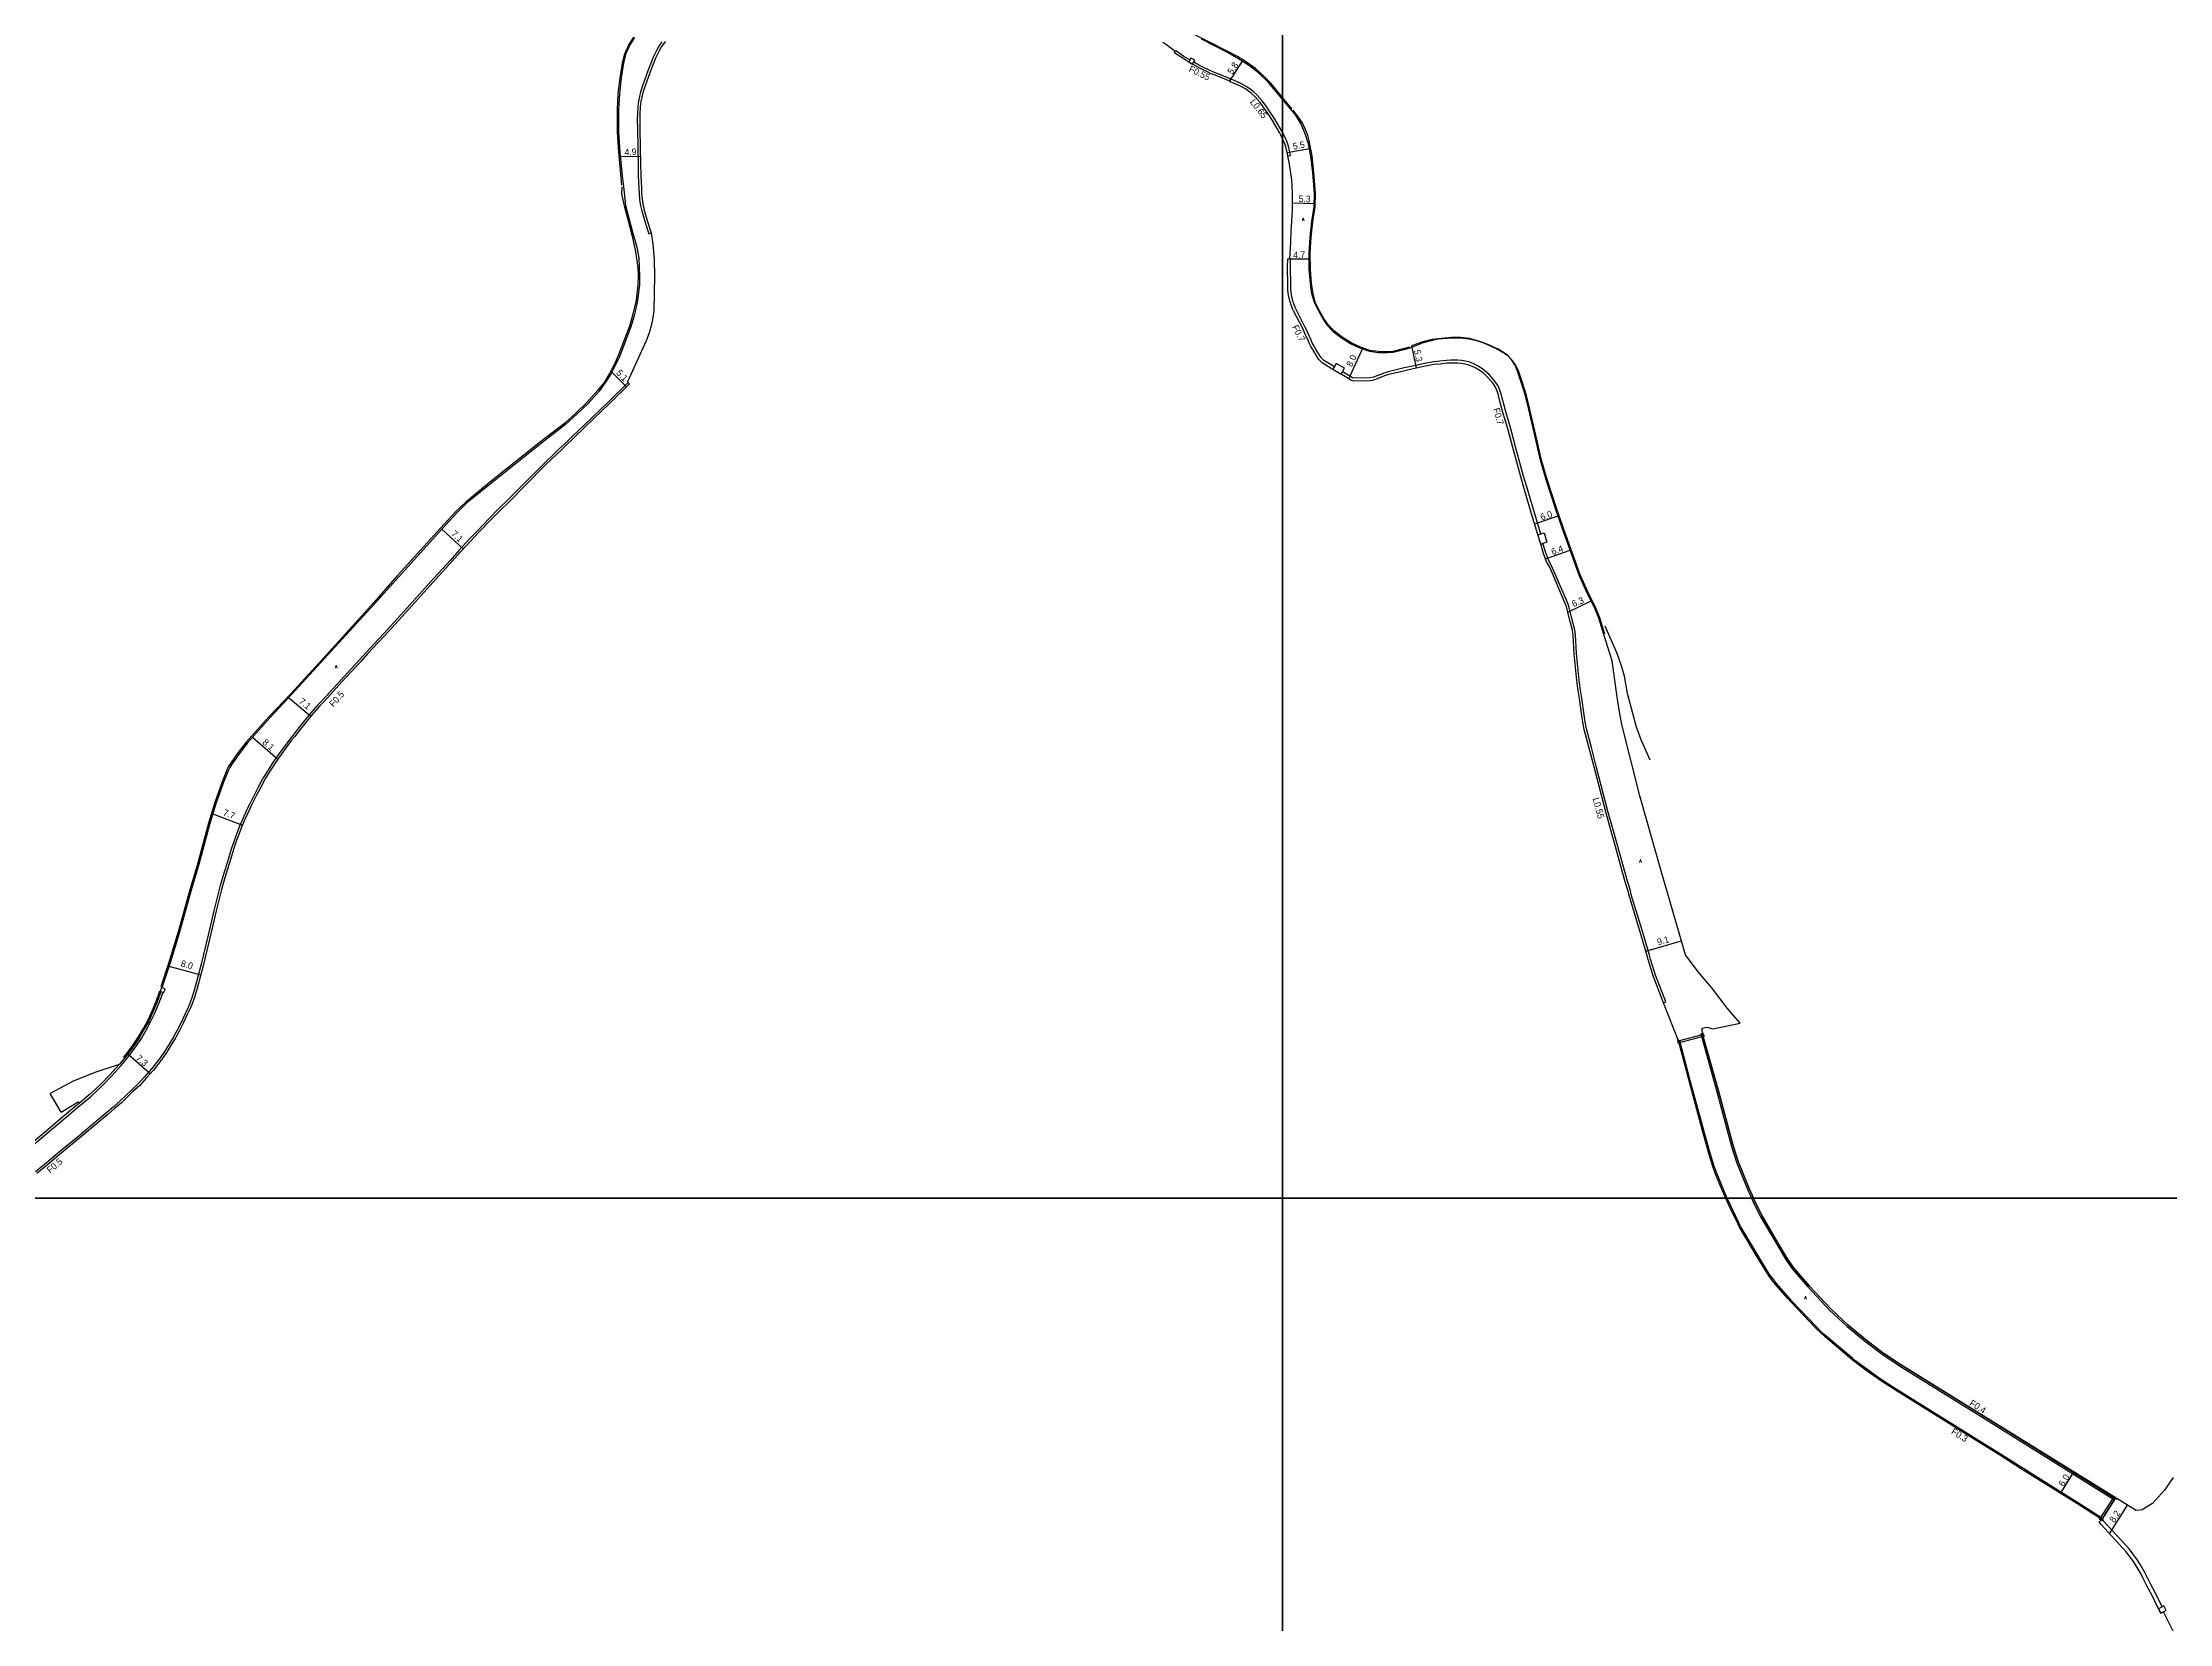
# Model space of a CAD drawing. Header units: metres. Extents: x -28002 to -25600, y -78000 to -76200.
# Drawn here: x -27502 to -26984, y -76904 to -76518 of the extents above; entities that cross this region are included whole.
import ezdxf

# ---------------------------------------------------------------- set-up
doc = ezdxf.new("R2010")
doc.units = ezdxf.units.M
doc.header["$LTSCALE"] = 2.5
for name, color, linetype in [('側溝・桝', 7, 'Continuous'), ('図郭', 7, 'Continuous'), ('幅員', 7, 'Continuous'), ('歩道・分離帯・安全施設', 7, 'Continuous'), ('舗装', 7, 'Continuous'), ('道路', 7, 'Continuous')]:
    doc.layers.add(name, color=color, linetype=linetype)
doc.styles.get("Standard").update_dxf_attribs({"font": ''})
doc.styles.add('YOKO_DECO', font='txt.shx', dxfattribs={"bigfont": 'extfont.shx'})
doc.styles.get('Standard').set_extended_font_data('@MS PGothic')

msp = doc.modelspace()

# ---------------------------------------------------------------- linework, layer by layer
at = {"layer": '側溝・桝'}
for points in [[(-27351.17, -76518.21), (-27351.72, -76519.01), (-27352.37, -76520.14), (-27353.15, -76521.8), (-27354.54, -76525.28), (-27355.9, -76528.96), (-27356.35, -76530.41), (-27356.63, -76531.53), (-27356.85, -76532.64), (-27357.03, -76533.99), (-27357.11, -76535.85), (-27357.14, -76537.07), (-27357.1, -76539.41), (-27357.03, -76544.04), (-27356.93, -76547.85), (-27356.88, -76550.82), (-27356.74, -76553.85), (-27356.66, -76555.37), (-27356.57, -76556.63), (-27356.4, -76557.78), (-27356.04, -76559.41), (-27355.55, -76561.13), (-27354.66, -76563.98), (-27354.31, -76564.95), (-27353.74, -76564.75)], [(-27222.53, -76522.61), (-27223.14, -76522.26), (-27223.97, -76521.74), (-27225.11, -76520.99), (-27225.97, -76520.41), (-27226.08, -76520.57)], [(-27212.82, -76527.76), (-27212.6, -76527.25), (-27216.14, -76525.85), (-27217.1, -76525.46), (-27218.18, -76524.97), (-27219.23, -76524.46), (-27220.16, -76523.98), (-27221.6, -76523.15)], [(-27200, -76540.25), (-27200.16, -76539.94), (-27201.86, -76537.02), (-27202.93, -76535.36), (-27204.12, -76533.65), (-27204.9, -76532.61), (-27206.15, -76531.2), (-27207.08, -76530.32), (-27207.82, -76529.72), (-27208.62, -76529.14), (-27210.1, -76528.32), (-27212.6, -76527.25)], [(-27198.64, -76546.01), (-27198, -76545.89), (-27198.16, -76545.06), (-27198.54, -76543.6), (-27198.86, -76542.62), (-27199.1, -76542.04), (-27199.62, -76540.96), (-27200, -76540.25)], [(-27187.34, -76597.39), (-27187.73, -76597.16), (-27189.89, -76595.84), (-27190.63, -76595.08), (-27191.76, -76593.22), (-27192.52, -76591.97), (-27192.74, -76591.51), (-27193.16, -76590.51), (-27193.45, -76589.88), (-27193.94, -76588.74), (-27194.49, -76587.63), (-27196.64, -76583.41), (-27196.86, -76582.95), (-27197.22, -76582.06), (-27197.42, -76581.42), (-27197.77, -76579.84), (-27197.93, -76578.65), (-27197.96, -76577.11), (-27198.02, -76573.43), (-27198.02, -76573.23), (-27198, -76571.1), (-27198.18, -76571.1)], [(-27137.06, -76638.1), (-27138.61, -76632.99), (-27140.46, -76626.6), (-27141.24, -76624.01), (-27143.19, -76616.91), (-27144.35, -76612.54), (-27145.49, -76608.58), (-27146.3, -76605.62), (-27146.76, -76603.85), (-27147.04, -76603.08), (-27147.45, -76602.03), (-27148.28, -76600.79), (-27148.62, -76600.39), (-27149.65, -76599.29), (-27150.65, -76598.36), (-27151.43, -76597.78), (-27152.5, -76597.12), (-27153.36, -76596.68), (-27154.34, -76596.29), (-27155.42, -76596.03), (-27156.35, -76595.88), (-27157.33, -76595.77), (-27158.95, -76595.79), (-27160.02, -76595.83), (-27161.65, -76596.01), (-27163.19, -76596.17), (-27165.68, -76596.65), (-27168.3, -76597.22), (-27170.33, -76597.66), (-27174.23, -76598.61), (-27175.07, -76598.87), (-27177.8, -76599.89), (-27178.2, -76600), (-27178.63, -76600.08), (-27182.52, -76600.16), (-27182.89, -76600.07), (-27185.06, -76598.75), (-27185.34, -76598.58)], [(-27359.36, -76601.19), (-27364.26, -76605.99), (-27370, -76611.51), (-27373.09, -76614.47), (-27374.8, -76616.13), (-27376.14, -76617.42), (-27377.12, -76618.36), (-27379.83, -76620.94), (-27384.74, -76625.9), (-27388.68, -76629.82), (-27390.99, -76632.1), (-27393.14, -76634.27), (-27396.18, -76637.45), (-27398.09, -76639.43), (-27400.57, -76642.12), (-27402.67, -76644.47), (-27406.61, -76648.79), (-27410.95, -76653.58), (-27417.99, -76661.38), (-27423.22, -76667.05), (-27424.9, -76668.91), (-27429.47, -76673.82), (-27433.75, -76678.51), (-27434.92, -76679.8), (-27436.63, -76681.7), (-27437.77, -76683.07), (-27439.39, -76685.1), (-27441.01, -76687.2), (-27441.77, -76688.09), (-27442.69, -76689.34), (-27443.91, -76691.01), (-27445.15, -76692.74), (-27446.06, -76694.07), (-27446.63, -76694.95), (-27447.53, -76696.38), (-27448.25, -76697.58), (-27449.37, -76699.63), (-27450.49, -76701.75), (-27451.46, -76703.72), (-27452.05, -76704.92), (-27453.33, -76707.74), (-27454.01, -76709.3), (-27454.7, -76711.06), (-27455.45, -76713.18), (-27456.03, -76714.94), (-27456.99, -76718.01), (-27457.67, -76720.26), (-27458.3, -76722.4), (-27458.75, -76723.82), (-27459.02, -76724.74), (-27460.27, -76729.93), (-27461.67, -76735.93), (-27463.35, -76742.99), (-27464.81, -76748.52), (-27465.55, -76750.92), (-27466.14, -76752.53), (-27466.54, -76753.5), (-27467.27, -76755.09), (-27468.26, -76757.2), (-27469.21, -76759.08), (-27470.14, -76760.7), (-27471.02, -76762.19), (-27472.12, -76764.01), (-27473.51, -76766.02), (-27473.58, -76766.11), (-27475.44, -76768.47), (-27477.17, -76770.43), (-27478.81, -76772.23), (-27480.36, -76773.66), (-27481.82, -76775.08), (-27483.17, -76776.36), (-27484.79, -76777.79), (-27486.35, -76779.13), (-27487.83, -76780.34), (-27489.76, -76781.95), (-27492.72, -76784.44), (-27498.26, -76789.05), (-27500.65, -76791.02), (-27503.73, -76793.59)], [(-27107.13, -76752.37), (-27106.6, -76752.17), (-27109.11, -76745.6), (-27110.32, -76741.7), (-27110.59, -76740.75), (-27112.37, -76734.7), (-27114.91, -76726.29), (-27115.3, -76724.78), (-27115.91, -76722.72), (-27116.5, -76720.73), (-27119.27, -76710.76), (-27120.6, -76706.01), (-27123.44, -76695.02), (-27124.71, -76690.2), (-27125.9, -76685.61), (-27126.22, -76683.89), (-27126.47, -76682.24), (-27127.07, -76678.13), (-27127.45, -76675.7), (-27127.7, -76673.76), (-27128.32, -76667.26), (-27128.62, -76662.74), (-27128.75, -76661.46), (-27129.47, -76658.76), (-27130.24, -76655.68), (-27130.54, -76654.84), (-27134.33, -76646.02), (-27135.12, -76644.71), (-27135.81, -76642.7), (-27136.52, -76640.42)], [(-27513.46, -76794.68), (-27509.36, -76791.23), (-27501.39, -76784.51), (-27496.29, -76780.24), (-27493.4, -76777.83), (-27492.12, -76776.76), (-27490.27, -76775.19), (-27488.76, -76773.84), (-27487.32, -76772.45), (-27485.25, -76770.26), (-27482.88, -76767.67), (-27481.26, -76765.69), (-27480, -76764.1), (-27478.95, -76762.61), (-27477.94, -76761.07), (-27476.67, -76758.9), (-27475.68, -76757.05), (-27474.75, -76755.05), (-27473.62, -76752.31), (-27472.66, -76749.83)], [(-27091.63, -76800), (-27091.79, -76799.66), (-27092.56, -76797.87), (-27094.23, -76793.73), (-27094.79, -76792.19), (-27095.76, -76789.02), (-27097.41, -76783.16), (-27100.62, -76771.29), (-27103.18, -76761.6), (-27103.49, -76761.68)], [(-27097.64, -76759.82), (-27098.08, -76759.94), (-27094.22, -76773.72), (-27090.57, -76787.35), (-27089.34, -76791.21), (-27086.93, -76797.19), (-27085.69, -76800)], [(-27483.36, -76767.4), (-27485.64, -76769.9), (-27487.7, -76772.08), (-27489.12, -76773.45), (-27490.62, -76774.8), (-27492.46, -76776.35), (-27492.97, -76776.78)], [(-26985.65, -76899.55), (-26987.25, -76896.36), (-26988.41, -76894.13), (-26989.43, -76892.2), (-26989.93, -76891.16), (-26990.88, -76889.48), (-26991.66, -76888.18), (-26992.81, -76886.63), (-26993.74, -76885.42), (-26999.78, -76878.84), (-27000.18, -76878.05), (-27006.3, -76874.14), (-27020.01, -76865.57), (-27025.3, -76862.2), (-27030.4, -76859.03), (-27049.8, -76846.92), (-27053.16, -76844.8), (-27054.94, -76843.58), (-27057.35, -76841.84), (-27060.6, -76839.47), (-27061.06, -76839.08), (-27067.02, -76834.05), (-27068.38, -76832.84), (-27069.99, -76831.24), (-27075.78, -76825.16), (-27076.74, -76824.11), (-27079.56, -76820.87), (-27080.55, -76819.58), (-27081.29, -76818.57), (-27084.19, -76813.89), (-27088.32, -76806.93), (-27088.71, -76806.17), (-27090.78, -76801.84), (-27091.63, -76800)], [(-27085.69, -76800), (-27085.45, -76800.54), (-27083.59, -76804.38), (-27079.69, -76810.98), (-27077.25, -76815.05), (-27075.7, -76817.28), (-27072, -76821.58), (-27066.61, -76827.33), (-27062.41, -76831.26), (-27058.21, -76834.76), (-27053.92, -76838.03), (-27049.65, -76840.87), (-27041.93, -76845.62), (-27031.05, -76852.38), (-26997.32, -76873.53), (-26997.1, -76873.2)]]:
    msp.add_lwpolyline(points, dxfattribs=at)
for points in [[(-27221.34, -76522.7), (-27222.27, -76522.16), (-27222.81, -76523.09), (-27221.87, -76523.63)], [(-27184.86, -76597.76), (-27186.86, -76596.57), (-27187.7, -76598), (-27185.7, -76599.18)], [(-27136.26, -76637.87), (-27135.58, -76640.14), (-27137.06, -76640.58), (-27137.73, -76638.3)], [(-27473.37, -76749.59), (-27472.44, -76749.9), (-27472.13, -76748.98), (-27473.06, -76748.66)], [(-26984.7, -76900.45), (-26985.28, -76899.36), (-26986.54, -76900.02), (-26985.96, -76901.12)]]:
    msp.add_lwpolyline(points, close=True, dxfattribs=at)
at = {"layer": '図郭'}
for points in [[(-28000, -76200), (-27200, -76200), (-27200, -76800), (-28000, -76800)], [(-27200, -76200), (-26400, -76200), (-26400, -76800), (-27200, -76800)], [(-28000, -76800), (-27200, -76800), (-27200, -77400), (-28000, -77400)], [(-27200, -76800), (-26400, -76800), (-26400, -77400), (-27200, -77400)]]:
    msp.add_lwpolyline(points, close=True, dxfattribs=at)
at = {"layer": '幅員'}
for points in [[(-27212.85, -76527.84), (-27209.74, -76522.94)], [(-27361.28, -76546.18), (-27356.38, -76546.05)], [(-27198.79, -76545.2), (-27193.38, -76544.17)], [(-27197.54, -76557.47), (-27192.26, -76557.61)], [(-27198.18, -76571.1), (-27193.45, -76571.06)], [(-27183.83, -76600.32), (-27180.46, -76593.05)], [(-27168.54, -76592.32), (-27167.37, -76597.74)], [(-27363.34, -76598.66), (-27359.76, -76602.31)], [(-27138.52, -76635.69), (-27132.82, -76633.74)], [(-27404.74, -76636.94), (-27399.52, -76641.74)], [(-27135.88, -76644.22), (-27129.88, -76642.07)], [(-27130.45, -76657.18), (-27124.8, -76654.39)], [(-27442.08, -76678.01), (-27436.66, -76682.54)], [(-27450.85, -76687.65), (-27444.69, -76692.99)], [(-27460.51, -76706.29), (-27453.34, -76709.09)], [(-27111.46, -76739.8), (-27102.75, -76737.27)], [(-27471.22, -76743.48), (-27463.45, -76745.53)], [(-27481.25, -76764.83), (-27475.78, -76769.64)], [(-27010.45, -76871.93), (-27007.25, -76866.83)], [(-26998.47, -76881.74), (-26994.15, -76874.78)]]:
    msp.add_lwpolyline(points, dxfattribs=at)
at = {"layer": '歩道・分離帯・安全施設'}
for points in [[(-27200, -76531.73), (-27202.75, -76528.38), (-27204.6, -76526.45), (-27206.53, -76524.69), (-27208.74, -76523.13), (-27210.95, -76521.77), (-27212.97, -76520.69), (-27223.86, -76515.18), (-27230.97, -76511.67), (-27234.57, -76510.42), (-27236.98, -76509.84), (-27239.61, -76509.51), (-27242.39, -76509.26), (-27246.45, -76509.01), (-27253.34, -76508.64)], [(-27358.03, -76517.05), (-27359.2, -76518.85), (-27360.26, -76521.19), (-27360.83, -76523.36), (-27361.42, -76526.95), (-27361.85, -76530.88), (-27362.06, -76534.69), (-27362.04, -76540.14), (-27361.74, -76545.1), (-27361.01, -76553.12)], [(-27197.7, -76534.54), (-27200, -76531.73)], [(-27169.04, -76592.57), (-27170.89, -76593.1), (-27173.08, -76593.65), (-27174.36, -76593.74), (-27176.68, -76593.7), (-27178.65, -76593.38), (-27180.94, -76592.64), (-27183.26, -76591.55), (-27185.68, -76590.04), (-27187.41, -76588.66), (-27188.72, -76587.25), (-27189.88, -76585.59), (-27190.93, -76583.75), (-27191.97, -76581.65), (-27192.53, -76579.52), (-27192.93, -76577.08), (-27193.18, -76573.56), (-27193.21, -76569.73), (-27193, -76565.81), (-27192.54, -76562.05), (-27192.03, -76558.41), (-27191.95, -76555.12), (-27192.29, -76550.06), (-27192.77, -76546), (-27193.45, -76542.36), (-27193.77, -76541.01), (-27194.34, -76539.55), (-27194.81, -76538.5), (-27195.27, -76537.74), (-27195.85, -76536.89), (-27196.62, -76535.86), (-27197.4, -76534.88)], [(-27360.87, -76553.53), (-27360.95, -76555.23), (-27360.36, -76558.14), (-27359.64, -76560.86), (-27358.45, -76565.27), (-27357.6, -76569.26), (-27357, -76573.19), (-27356.93, -76575.24), (-27356.97, -76577.37), (-27357.43, -76581.16), (-27358.18, -76584.58), (-27359.05, -76587.51), (-27361.73, -76594.47), (-27362.83, -76597.04), (-27363.88, -76599.03), (-27365.24, -76601.21), (-27366.74, -76603.12), (-27369.42, -76606.09), (-27371.99, -76608.61), (-27374.87, -76611.17), (-27380.72, -76615.71), (-27393.12, -76625.62), (-27398.94, -76630.39), (-27401.23, -76632.61), (-27405.05, -76636.68), (-27415.55, -76648.28), (-27421.29, -76654.84), (-27426.55, -76660.66), (-27433.76, -76668.52), (-27441.53, -76677.08), (-27446.84, -76682.57), (-27452.45, -76688.89), (-27454.57, -76691.72), (-27456.8, -76694.9), (-27458.25, -76698.49), (-27460.06, -76703.53), (-27461.58, -76708.59), (-27464.27, -76718.58), (-27466.16, -76724.85), (-27468.99, -76735.07), (-27471.29, -76742.55), (-27473.23, -76748.46)], [(-27121.46, -76662.54), (-27122.65, -76658.55), (-27123.74, -76655.98), (-27125.49, -76652.43), (-27127.45, -76648.07), (-27129, -76643.76), (-27131.58, -76636.58), (-27133.2, -76631.85), (-27135.51, -76624.87), (-27136.85, -76620.11), (-27137.94, -76615.43), (-27139.68, -76607.77), (-27140.56, -76604.4), (-27141.47, -76601.31), (-27142.4, -76598.59), (-27143.22, -76596.91), (-27144.23, -76595.52), (-27145.17, -76594.58), (-27146.25, -76593.8), (-27147.43, -76593.13), (-27149.55, -76592.09), (-27151.88, -76591.19), (-27154.44, -76590.53), (-27156.57, -76590.29), (-27158.82, -76590.26), (-27162.08, -76590.54), (-27163.52, -76590.71), (-27165.75, -76591.28), (-27168.54, -76592.32)], [(-27110.43, -76693.21), (-27112.61, -76688.3), (-27113.75, -76685.18), (-27115.93, -76677.04), (-27116.65, -76672.74), (-27117.37, -76670.25), (-27118.47, -76667.25), (-27121.38, -76660.62)], [(-27482.3, -76765.74), (-27481.87, -76765.21), (-27480.63, -76763.64), (-27479.62, -76762.15), (-27478.62, -76760.65), (-27477.36, -76758.51), (-27476.39, -76756.7), (-27475.47, -76754.73), (-27474.34, -76752.02), (-27473.42, -76749.44)]]:
    msp.add_lwpolyline(points, dxfattribs=at)
at = {"layer": '舗装'}
for points in [[(-27103.49, -76761.68), (-27097.62, -76760.12)], [(-27000.35, -76878.32), (-26997.1, -76873.2)]]:
    msp.add_lwpolyline(points, dxfattribs=at)
at = {"layer": '道路'}
for points in [[(-27357.79, -76517.18), (-27358.96, -76518.97), (-27359.98, -76521.29), (-27360.53, -76523.44), (-27361.06, -76527), (-27361.49, -76530.91), (-27361.7, -76534.7), (-27361.68, -76540.13), (-27361.39, -76545.08), (-27360.85, -76550.89), (-27360.52, -76553.49), (-27360, -76558.07), (-27358.1, -76565.19), (-27357.25, -76568.22), (-27356.78, -76570.81), (-27356.64, -76573.15), (-27356.57, -76575.24), (-27356.61, -76577.4), (-27357.08, -76581.22), (-27357.82, -76584.63), (-27358.71, -76587.63), (-27361.41, -76594.69), (-27362.6, -76597.2), (-27363.6, -76599.19), (-27365.01, -76601.4), (-27366.44, -76603.32), (-27369.12, -76606.31), (-27371.74, -76608.87), (-27374.65, -76611.45), (-27380.5, -76615.99), (-27392.89, -76625.9), (-27398.7, -76630.66), (-27400.98, -76632.87), (-27404.74, -76636.94), (-27415.21, -76648.6), (-27421.04, -76655.07), (-27441.37, -76677.24), (-27446.54, -76682.86), (-27452.17, -76689.12), (-27454.27, -76691.93), (-27455.28, -76693.35), (-27455.88, -76694.21), (-27456.15, -76694.62), (-27456.4, -76695.05), (-27456.66, -76695.55), (-27456.87, -76696.03), (-27457.3, -76697.08), (-27457.92, -76698.62), (-27459.09, -76701.88), (-27459.72, -76703.64), (-27461.23, -76708.69), (-27463.92, -76718.67), (-27465.81, -76724.95), (-27468.64, -76735.17), (-27470.95, -76742.66), (-27472.93, -76748.7), (-27473.06, -76748.66), (-27473.37, -76749.59), (-27473.16, -76749.66), (-27474.11, -76752.11), (-27475.24, -76754.83), (-27476.16, -76756.81), (-27477.14, -76758.64), (-27478.39, -76760.79), (-27479.39, -76762.31), (-27480.43, -76763.79), (-27481.67, -76765.36), (-27483.28, -76767.32), (-27483.36, -76767.4)], [(-27350.29, -76518.16), (-27350.7, -76518.59), (-27351.21, -76519.34), (-27351.84, -76520.41), (-27352.6, -76522.04), (-27353.98, -76525.5), (-27355.33, -76529.15), (-27355.77, -76530.57), (-27356.04, -76531.67), (-27356.26, -76532.74), (-27356.43, -76534.05), (-27356.51, -76535.87), (-27356.54, -76537.07), (-27356.5, -76539.4), (-27356.43, -76544.03), (-27356.33, -76547.84), (-27356.28, -76550.8), (-27356.14, -76553.82), (-27356.07, -76555.33), (-27355.98, -76556.56), (-27355.81, -76557.67), (-27355.46, -76559.26), (-27354.98, -76560.96), (-27354.09, -76563.79), (-27353.74, -76564.75), (-27353.31, -76567.51), (-27353.05, -76571.26), (-27352.97, -76575.34), (-27353.11, -76583.63), (-27353.23, -76584.85), (-27353.5, -76586.28), (-27353.86, -76587.74), (-27354.34, -76589.35), (-27354.94, -76591.06), (-27359.51, -76601.04), (-27359, -76601.56), (-27363.89, -76606.35), (-27369.63, -76611.87), (-27372.72, -76614.83), (-27374.43, -76616.49), (-27375.77, -76617.78), (-27376.76, -76618.72), (-27379.46, -76621.29), (-27384.36, -76626.25), (-27388.3, -76630.18), (-27390.61, -76632.45), (-27392.75, -76634.61), (-27395.79, -76637.79), (-27397.7, -76639.76), (-27400.17, -76642.45), (-27402.27, -76644.79), (-27406.2, -76649.11), (-27410.55, -76653.91), (-27417.59, -76661.71), (-27422.82, -76667.37), (-27424.5, -76669.24), (-27429.07, -76674.15), (-27433.35, -76678.84), (-27434.52, -76680.12), (-27436.22, -76682.01), (-27437.34, -76683.36), (-27438.95, -76685.38), (-27440.58, -76687.49), (-27441.33, -76688.37), (-27442.24, -76689.61)], [(-27200, -76541.66), (-27200.2, -76541.25), (-27200.72, -76540.26), (-27202.41, -76537.36), (-27203.47, -76535.72), (-27204.64, -76534.02), (-27205.4, -76533.01), (-27206.61, -76531.64), (-27207.5, -76530.8), (-27208.21, -76530.23), (-27208.97, -76529.68), (-27210.38, -76528.9), (-27212.85, -76527.84), (-27212.82, -76527.76), (-27216.34, -76526.36), (-27217.32, -76525.97), (-27218.42, -76525.47), (-27219.48, -76524.96), (-27220.43, -76524.47), (-27223.43, -76522.73), (-27224.27, -76522.21), (-27225.42, -76521.45), (-27226.28, -76520.87), (-27226.08, -76520.57), (-27228.22, -76518.91), (-27229.08, -76518.36)], [(-27200, -76532.18), (-27203.39, -76528.1), (-27205.81, -76525.77), (-27208, -76524.04), (-27210.83, -76522.24), (-27213.23, -76520.9), (-27219.69, -76517.58)], [(-27098.7, -76744.85), (-27101.76, -76740.67), (-27107.78, -76719.96), (-27112.9, -76701.91), (-27117.29, -76684.58), (-27117.78, -76681.98), (-27118.35, -76678.37), (-27118.74, -76675.56), (-27119.2, -76672.54), (-27119.62, -76669.01), (-27121.7, -76662.61), (-27122.89, -76658.64), (-27123.97, -76656.08), (-27125.71, -76652.54), (-27127.68, -76648.17), (-27129.24, -76643.85), (-27131.81, -76636.66), (-27133.44, -76631.93), (-27135.75, -76624.94), (-27137.09, -76620.17), (-27138.18, -76615.48), (-27139.92, -76607.83), (-27140.8, -76604.47), (-27141.71, -76601.39), (-27142.64, -76598.69), (-27143.28, -76596.99), (-27144.13, -76595.75), (-27145.19, -76594.66), (-27146.29, -76593.87), (-27148.13, -76592.88), (-27150.89, -76591.65), (-27152.62, -76591.09), (-27154.47, -76590.68), (-27156.58, -76590.44), (-27158.82, -76590.41), (-27162.05, -76590.69), (-27163.48, -76590.96), (-27165.68, -76591.52), (-27168.97, -76592.81), (-27170.42, -76593.25), (-27173.04, -76593.9), (-27174.35, -76593.99), (-27176.7, -76593.95), (-27178.71, -76593.63), (-27181.03, -76592.87), (-27183.38, -76591.77), (-27185.82, -76590.24), (-27187.58, -76588.85), (-27188.91, -76587.41), (-27190.09, -76585.73), (-27191.15, -76583.87), (-27192.2, -76581.73), (-27192.78, -76579.57), (-27193.18, -76577.11), (-27193.43, -76573.57), (-27193.46, -76569.73), (-27193.25, -76565.79), (-27192.78, -76562.02), (-27192.28, -76558.38), (-27192.2, -76555.13), (-27192.54, -76550.09), (-27193.02, -76546.04), (-27193.59, -76543.05), (-27194.51, -76540.36), (-27195.5, -76538.11), (-27196.83, -76535.99), (-27200, -76532.18)], [(-27091.98, -76800), (-27092.08, -76799.79), (-27092.86, -76797.99), (-27094.53, -76793.85), (-27095.1, -76792.29), (-27096.07, -76789.11), (-27097.72, -76783.25), (-27100.93, -76771.37), (-27103.49, -76761.68), (-27107.13, -76752.37), (-27109.65, -76745.78), (-27110.86, -76741.86), (-27111.13, -76740.91), (-27112.92, -76734.87), (-27115.45, -76726.45), (-27115.85, -76724.94), (-27116.46, -76722.88), (-27117.04, -76720.88), (-27119.19, -76713.15), (-27119.81, -76710.91), (-27121.15, -76706.16), (-27123.99, -76695.17), (-27125.25, -76690.34), (-27126.45, -76685.74), (-27126.78, -76683.99), (-27127.03, -76682.33), (-27127.63, -76678.22), (-27128.01, -76675.78), (-27128.26, -76673.82), (-27128.89, -76667.3), (-27129.18, -76662.79), (-27129.31, -76661.56), (-27130.02, -76658.9), (-27130.78, -76655.84), (-27131.07, -76655.05), (-27134.85, -76646.23), (-27135.63, -76644.95), (-27136.35, -76642.88), (-27137.04, -76640.63), (-27137.74, -76638.29), (-27139.28, -76633.19), (-27141.14, -76626.8), (-27141.92, -76624.2), (-27143.87, -76617.09), (-27145.03, -76612.73), (-27146.17, -76608.77), (-27146.98, -76605.8), (-27147.43, -76604.06), (-27147.7, -76603.33), (-27148.08, -76602.36), (-27148.84, -76601.21), (-27149.14, -76600.86), (-27150.15, -76599.78), (-27151.1, -76598.9), (-27151.82, -76598.37), (-27152.84, -76597.74), (-27153.66, -76597.32), (-27154.55, -76596.96), (-27155.56, -76596.72), (-27156.44, -76596.58), (-27157.36, -76596.48), (-27158.93, -76596.49), (-27159.97, -76596.54), (-27161.58, -76596.71), (-27163.09, -76596.87), (-27165.54, -76597.34), (-27168.15, -76597.91), (-27170.18, -76598.35), (-27174.05, -76599.29), (-27174.85, -76599.54), (-27177.54, -76600.55), (-27178.08, -76600.71), (-27178.64, -76600.78), (-27182.61, -76600.87), (-27183.17, -76600.72), (-27185.42, -76599.35), (-27188.09, -76597.77), (-27190.33, -76596.39), (-27191.19, -76595.51), (-27192.36, -76593.59), (-27193.14, -76592.31), (-27193.4, -76591.78), (-27193.82, -76590.76), (-27194.09, -76590.17), (-27194.57, -76589.05), (-27195.13, -76587.92), (-27197.27, -76583.74), (-27197.51, -76583.23), (-27197.88, -76582.29), (-27198.1, -76581.6), (-27198.46, -76579.96), (-27198.64, -76578.7), (-27198.67, -76577.13), (-27198.72, -76573.45), (-27198.73, -76573.23), (-27198.7, -76571.1), (-27198.18, -76571.1), (-27197.97, -76567), (-27197.85, -76564.38), (-27197.62, -76560.54), (-27197.55, -76559.05), (-27197.53, -76555.04), (-27197.71, -76551.82), (-27198.25, -76548.03), (-27198.64, -76546.01), (-27198.79, -76545.2), (-27199.16, -76543.78), (-27199.47, -76542.85), (-27199.69, -76542.3), (-27200, -76541.66)], [(-27442.24, -76689.61), (-27443.45, -76691.27), (-27444.69, -76692.99), (-27445.59, -76694.31), (-27446.15, -76695.18), (-27447.05, -76696.59), (-27447.75, -76697.77), (-27448.86, -76699.81), (-27449.98, -76701.92), (-27450.94, -76703.87), (-27451.52, -76705.07), (-27452.8, -76707.86), (-27453.47, -76709.42), (-27454.15, -76711.15), (-27454.9, -76713.25), (-27455.47, -76715), (-27456.43, -76718.06), (-27457.11, -76720.3), (-27457.74, -76722.45), (-27458.19, -76723.87), (-27458.45, -76724.76), (-27459.7, -76729.93), (-27461.1, -76735.93), (-27462.78, -76743), (-27464.24, -76748.55), (-27464.99, -76750.99), (-27465.59, -76752.62), (-27466, -76753.63), (-27466.75, -76755.23), (-27467.74, -76757.36), (-27468.7, -76759.26), (-27469.64, -76760.9), (-27470.53, -76762.4), (-27471.64, -76764.24), (-27473.06, -76766.29), (-27473.14, -76766.39), (-27475.02, -76768.77), (-27476.76, -76770.75), (-27478.43, -76772.58), (-27479.99, -76774.02), (-27481.45, -76775.44), (-27482.81, -76776.74), (-27484.45, -76778.17), (-27486.02, -76779.53), (-27487.5, -76780.74), (-27489.42, -76782.35), (-27492.39, -76784.83), (-27497.93, -76789.44), (-27500.32, -76791.42), (-27503.4, -76793.99)], [(-27095.38, -76748.7), (-27098.7, -76744.85)], [(-27097.73, -76758.56), (-27096.61, -76758.31)], [(-27085.25, -76800), (-27086.56, -76797.04), (-27088.97, -76791.07), (-27090.18, -76787.24), (-27093.83, -76773.61), (-27097.62, -76760.12), (-27097.73, -76758.56)], [(-27095.15, -76758.69), (-27088.51, -76757.33)], [(-27091.98, -76800), (-27092.08, -76799.79), (-27092.86, -76797.99), (-27094.53, -76793.85), (-27095.1, -76792.29), (-27096.07, -76789.11), (-27097.72, -76783.25), (-27100.93, -76771.37), (-27103.49, -76761.68), (-27097.62, -76760.12), (-27093.83, -76773.61), (-27090.18, -76787.24), (-27088.97, -76791.07), (-27086.56, -76797.04), (-27085.25, -76800)], [(-27483.36, -76767.4), (-27489.04, -76769.27), (-27494.56, -76771.5), (-27500.18, -76774.51)], [(-27492.97, -76776.78), (-27493.74, -76777.43), (-27496.63, -76779.83), (-27501.73, -76784.1), (-27509.7, -76790.83), (-27513.79, -76794.28)], [(-27497.49, -76779.05), (-27500.18, -76774.51)], [(-27497.49, -76779.05), (-27493.37, -76776.54), (-27492.97, -76776.78)], [(-26982.59, -76906.3), (-26985.33, -76900.79), (-26985.96, -76901.12), (-26986.54, -76900.02), (-26988.13, -76896.81), (-26989.29, -76894.59), (-26990.32, -76892.64), (-26990.81, -76891.62), (-26991.74, -76889.98), (-26992.49, -76888.73), (-26993.6, -76887.23), (-26994.5, -76886.06), (-27000.51, -76879.51), (-27001.03, -76878.95), (-27000.35, -76878.32), (-27006.48, -76874.41), (-27020.18, -76865.84), (-27025.47, -76862.47), (-27030.57, -76859.3), (-27049.97, -76847.19), (-27053.33, -76845.07), (-27055.12, -76843.84), (-27057.54, -76842.1), (-27060.79, -76839.72), (-27061.27, -76839.32), (-27067.23, -76834.29), (-27068.6, -76833.07), (-27070.22, -76831.46), (-27076.01, -76825.38), (-27076.98, -76824.33), (-27079.81, -76821.07), (-27080.81, -76819.77), (-27081.56, -76818.75), (-27084.46, -76814.06), (-27088.6, -76807.08), (-27089, -76806.31), (-27091.07, -76801.97), (-27091.98, -76800)], [(-27061.27, -76839.32), (-27067.23, -76834.29), (-27068.6, -76833.07), (-27070.22, -76831.46), (-27076.01, -76825.38), (-27076.98, -76824.33), (-27079.81, -76821.07), (-27080.81, -76819.77), (-27081.56, -76818.75), (-27084.46, -76814.06), (-27088.6, -76807.08), (-27089, -76806.31), (-27091.07, -76801.97), (-27091.98, -76800)], [(-26992, -76876.11), (-27030.84, -76852.05), (-27041.72, -76845.28), (-27049.44, -76840.53), (-27053.69, -76837.71), (-27057.96, -76834.44), (-27062.15, -76830.96), (-27066.33, -76827.05), (-27071.7, -76821.31), (-27075.38, -76817.03), (-27076.91, -76814.83), (-27079.34, -76810.78), (-27083.23, -76804.19), (-27085.09, -76800.37), (-27085.25, -76800)], [(-27085.25, -76800), (-27085.09, -76800.37), (-27083.23, -76804.19), (-27079.34, -76810.78), (-27076.91, -76814.83), (-27075.38, -76817.03), (-27071.7, -76821.31), (-27066.33, -76827.05), (-27062.15, -76830.96), (-27057.96, -76834.44), (-27053.69, -76837.71), (-27049.44, -76840.53), (-27041.72, -76845.28), (-27030.84, -76852.05), (-26997.1, -76873.2), (-27000.35, -76878.32), (-27006.48, -76874.41), (-27020.18, -76865.84), (-27025.47, -76862.47), (-27030.57, -76859.3), (-27049.97, -76847.19), (-27053.33, -76845.07), (-27055.12, -76843.84), (-27057.54, -76842.1), (-27060.79, -76839.72), (-27061.27, -76839.32)]]:
    msp.add_lwpolyline(points, dxfattribs=at)
at = {"layer": '道路', "flags": 128}
for points in [[(-27088.51, -76757.33), (-27091.56, -76753.79), (-27095.38, -76748.7)], [(-27096.61, -76758.31), (-27095.15, -76758.69)], [(-26983.02, -76868.08), (-26985.11, -76871.15), (-26988.01, -76874.4), (-26990.51, -76875.89), (-26992, -76876.11)]]:
    msp.add_lwpolyline(points, dxfattribs=at)
at = {"layer": '道路'}
for points in [[(-27097.65, -76759.63), (-27097.25, -76760.54), (-27103.6, -76762.23), (-27103.66, -76761.23), (-27103.49, -76761.68), (-27097.62, -76760.12)], [(-26999.93, -76878.59), (-27000.91, -76878.26), (-26997.39, -76872.72), (-26996.67, -76873.45), (-26997.1, -76873.2), (-27000.35, -76878.32)]]:
    msp.add_lwpolyline(points, close=True, dxfattribs=at)

# ---------------------------------------------------------------- texts
at = {"layer": '側溝・桝'}
for s, rotation, p in [('F0.55', 334, (-27222.94, -76525.35)), ('L0.65', 308, (-27208, -76532.92)), ('F0.7', 297, (-27197.67, -76587.69)), ('F0.7', 286, (-27148.7, -76607.68)), ('F0.5', 48, (-27431.17, -76680.43)), ('L0.55', 285, (-27124.43, -76702.6)), ('F0.5', 40, (-27500.17, -76794.01)), ('F0.4', 328, (-27032.76, -76850.35)), ('F0.3', 328, (-27037.21, -76857.27))]:
    msp.add_text(s, height=1.6, rotation=rotation, dxfattribs=at).set_placement(p)
at = {"layer": '幅員'}
for s, rotation, p in [('5.8', 58, (-27212.15, -76526.26)), ('4.9', 2, (-27360.21, -76545.87)), ('5.5', 11, (-27197.28, -76544.52)), ('5.3', 358, (-27196.05, -76557.23)), ('4.7', 1, (-27197.33, -76570.91)), ('5.1', 314, (-27362.41, -76599.01)), ('8.0', 65, (-27183.06, -76597.54)), ('5.3', 282, (-27168, -76593.44)), ('6.0', 19, (-27136.83, -76634.87)), ('7.1', 317, (-27402.6, -76638.3)), ('6.4', 20, (-27134.15, -76643.31)), ('6.3', 22, (-27129.09, -76655.98)), ('7.1', 320, (-27439.7, -76679.17)), ('8.1', 319, (-27448.6, -76689.15)), ('7.7', 339, (-27458.2, -76706.63)), ('9.1', 16, (-27108.45, -76738.39)), ('8.0', 345, (-27468.45, -76743.48)), ('7.3', 319, (-27479.41, -76766.09)), ('6.0', 58, (-27009.69, -76870.37)), ('8.2', 58, (-26997.3, -76879.18))]:
    msp.add_text(s, height=1.6, rotation=rotation, dxfattribs=at).set_placement(p)
at = {"layer": '舗装', "style": 'YOKO_DECO'}
for p in [(-27195.24, -76561.86, 851.04), (-27430.77, -76670.85, 871.46), (-27113.05, -76718.16, 849.85), (-27072.87, -76824.61, 850.06)]:
    msp.add_text('A', height=0.75, dxfattribs=at).set_placement(p)

doc.saveas('drawing.dxf')
